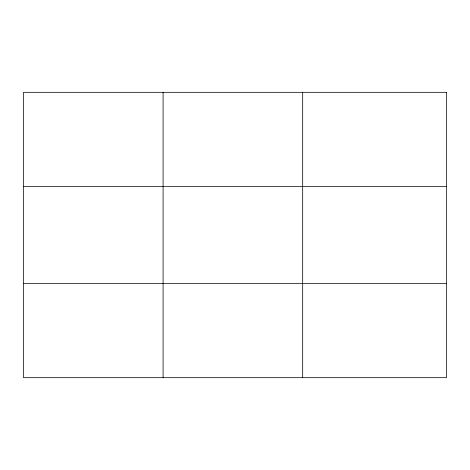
<?xml version="1.0" encoding="UTF-8"?>
<svg xmlns="http://www.w3.org/2000/svg" width="470" height="470" viewBox="0 0 470 470"><rect width="100%" height="100%" fill="white"/><g stroke="black" fill="none" stroke-linecap="round" stroke-linejoin="round"><path stroke-width="0.7" d="M163.09 92.32L163.09 377.68M302.68 92.32L302.68 377.68M23.5 186.49L446.5 186.49M23.5 283.51L446.5 283.51M446.5 92.32L446.5 377.68L23.5 377.68L23.5 92.32L446.5 92.32"/></g></svg>
